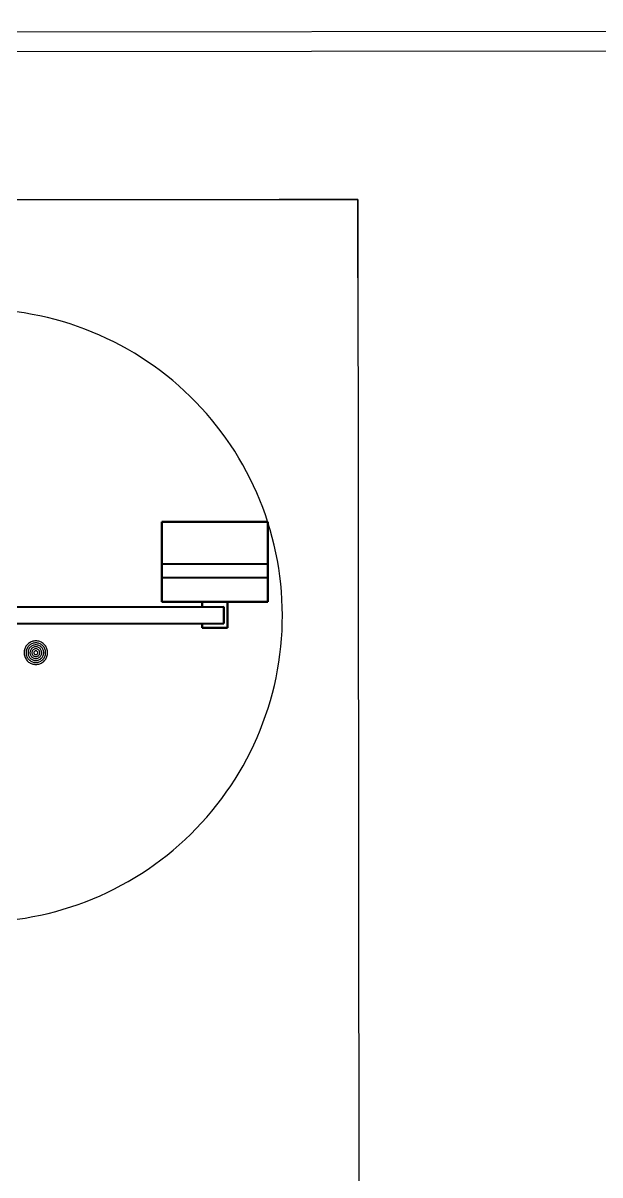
# Model space of a CAD drawing. Header units: feet. Extents: x -99009 to 3252343, y -11094690 to 9035152.
# Drawn here: x 2423046 to 2425988, y -1923934 to -1918063 of the extents above; entities that cross this region are included whole.
import ezdxf

# ---------------------------------------------------------------- set-up
doc = ezdxf.new("R2010")
doc.units = ezdxf.units.FT
doc.layers.add('1', color=1, linetype='Continuous')

# ---------------------------------------------------------------- blocks, each defined once
blk = doc.blocks.new('GG')
at = {"color": 7, "linetype": 'Continuous', "lineweight": 25}
for p, q in [((830.95, 185.68), (830.95, 274.04)), ((830.95, 165.68), (830.95, 185.68)), ((810.95, 165.68), (830.95, 165.68))]:
    blk.add_line(p, q, dxfattribs=at)
at = {"color": 7, "linetype": 'Continuous', "lineweight": 50}
for p, q in [((722.87, 260.68), (722.87, 199.98)), ((727.12, 260.68), (727.12, 199.98)), ((728.42, 188.73), (728.42, 215.73)), ((734.58, 215.73), (728.42, 215.73)), ((734.58, 188.73), (734.58, 215.73)), ((738.07, 215.73), (734.58, 215.73)), ((738.07, 188.73), (738.07, 215.73)), ((748.82, 215.73), (738.07, 215.73)), ((748.82, 188.73), (748.82, 215.73)), ((721.77, 198.98), (721.77, 205.48)), ((722.87, 205.48), (721.77, 205.48)), ((728.42, 205.48), (727.12, 205.48)), ((727.12, 199.98), (722.87, 199.98)), ((728.42, 198.98), (721.77, 198.98)), ((734.58, 188.73), (728.42, 188.73)), ((738.07, 188.73), (734.58, 188.73)), ((748.82, 188.73), (738.07, 188.73))]:
    blk.add_line(p, q, dxfattribs=at)
blk.add_lwpolyline([(405.95, 165.68), (405.95, 445.68), (830.95, 445.68), (830.95, 165.68)], close=True)
at = {"color": 7, "linetype": 'Continuous', "lineweight": 25}
blk.add_lwpolyline([(647.62, 252.7), (647.91, 250.71), (648.26, 248.74), (648.65, 246.78), (649.09, 244.82), (649.59, 242.88), (650.13, 240.95), (650.72, 239.04), (651.36, 237.14), (652.06, 235.26), (652.79, 233.39), (653.58, 231.55), (654.41, 229.73), (655.29, 227.93), (656.22, 226.15), (657.19, 224.4), (658.2, 222.67), (659.26, 220.97), (660.36, 219.29), (661.51, 217.65), (662.7, 216.04), (663.92, 214.45), (665.19, 212.9), (666.5, 211.38), (667.85, 209.9), (669.23, 208.45), (670.65, 207.04), (672.11, 205.66), (673.6, 204.32), (675.12, 203.02), (676.68, 201.76), (678.27, 200.54), (679.89, 199.36), (681.54, 198.22), (683.22, 197.13), (684.93, 196.08), (686.66, 195.07), (688.42, 194.11), (690.2, 193.2), (692, 192.33), (693.83, 191.5), (695.68, 190.73), (697.55, 190), (699.43, 189.32), (701.33, 188.68), (703.25, 188.1), (705.18, 187.57), (707.12, 187.08), (709.08, 186.65), (711.05, 186.27), (713.02, 185.93), (715.01, 185.65), (717, 185.42), (718.99, 185.24), (720.99, 185.11), (723, 185.04), (725, 185.01), (727, 185.04), (729.01, 185.11), (731.01, 185.24), (733, 185.42), (734.99, 185.65), (736.98, 185.93), (738.95, 186.27), (740.92, 186.65), (742.87, 187.08), (744.82, 187.57), (746.75, 188.1), (748.67, 188.68), (750.57, 189.32), (752.45, 190), (754.32, 190.73), (756.17, 191.5), (758, 192.33), (759.8, 193.2), (761.58, 194.11), (763.34, 195.07), (765.07, 196.08), (766.78, 197.13), (768.46, 198.22), (770.11, 199.36), (771.73, 200.54), (773.32, 201.76), (774.88, 203.02), (776.4, 204.32), (777.89, 205.66), (779.35, 207.04), (780.77, 208.45), (782.15, 209.9), (783.5, 211.38), (784.81, 212.9), (786.08, 214.45), (787.3, 216.04), (788.49, 217.65), (789.64, 219.29), (790.74, 220.97), (791.8, 222.67), (792.81, 224.4), (793.78, 226.15), (794.71, 227.93), (795.59, 229.73), (796.42, 231.55), (797.21, 233.39), (797.94, 235.26), (798.63, 237.14), (799.28, 239.04), (799.87, 240.95), (800.41, 242.88), (800.91, 244.82), (801.35, 246.78), (801.74, 248.74), (802.09, 250.71), (802.38, 252.7)], dxfattribs=at)
for points in [[(718.52, 247.87), (718.51, 248.11), (718.48, 248.36), (718.43, 248.6), (718.36, 248.84), (718.27, 249.07), (718.16, 249.29), (718.03, 249.51), (717.89, 249.71), (717.73, 249.9), (717.55, 250.07), (717.36, 250.23), (717.16, 250.38), (716.95, 250.5), (716.73, 250.61), (716.49, 250.7), (716.26, 250.77), (716.01, 250.83), (715.77, 250.86), (715.52, 250.87), (715.27, 250.86), (715.03, 250.83), (714.78, 250.77), (714.55, 250.7), (714.32, 250.61), (714.09, 250.5), (713.88, 250.38), (713.68, 250.23), (713.49, 250.07), (713.31, 249.9), (713.15, 249.71), (713.01, 249.51), (712.88, 249.29), (712.77, 249.07), (712.68, 248.84), (712.61, 248.6), (712.56, 248.36), (712.53, 248.11), (712.52, 247.87), (712.53, 247.62), (712.56, 247.37), (712.61, 247.13), (712.68, 246.89), (712.77, 246.66), (712.88, 246.44), (713.01, 246.23), (713.15, 246.02), (713.31, 245.83), (713.49, 245.66), (713.68, 245.5), (713.88, 245.36), (714.09, 245.23), (714.32, 245.12), (714.55, 245.03), (714.78, 244.96), (715.03, 244.91), (715.27, 244.88), (715.52, 244.87), (715.77, 244.88), (716.01, 244.91), (716.26, 244.96), (716.49, 245.03), (716.73, 245.12), (716.95, 245.23), (717.16, 245.36), (717.36, 245.5), (717.55, 245.66), (717.73, 245.83), (717.89, 246.02), (718.03, 246.23), (718.16, 246.44), (718.27, 246.66), (718.36, 246.89), (718.43, 247.13), (718.48, 247.37), (718.51, 247.62)], [(718.02, 247.87), (718.01, 248.09), (717.98, 248.31), (717.93, 248.53), (717.86, 248.74), (717.77, 248.95), (717.67, 249.15), (717.54, 249.34), (717.4, 249.51), (717.25, 249.67), (717.08, 249.82), (716.9, 249.95), (716.7, 250.07), (716.5, 250.17), (716.29, 250.24), (716.08, 250.3), (715.86, 250.34), (715.63, 250.36), (715.41, 250.36), (715.18, 250.34), (714.96, 250.3), (714.75, 250.24), (714.54, 250.17), (714.34, 250.07), (714.14, 249.95), (713.96, 249.82), (713.79, 249.67), (713.64, 249.51), (713.5, 249.34), (713.37, 249.15), (713.27, 248.95), (713.18, 248.74), (713.11, 248.53), (713.06, 248.31), (713.03, 248.09), (713.02, 247.87), (713.03, 247.64), (713.06, 247.42), (713.11, 247.2), (713.18, 246.99), (713.27, 246.78), (713.37, 246.58), (713.5, 246.4), (713.64, 246.22), (713.79, 246.06), (713.96, 245.91), (714.14, 245.78), (714.34, 245.67), (714.54, 245.57), (714.75, 245.49), (714.96, 245.43), (715.18, 245.39), (715.41, 245.37), (715.63, 245.37), (715.86, 245.39), (716.08, 245.43), (716.29, 245.49), (716.5, 245.57), (716.7, 245.67), (716.9, 245.78), (717.08, 245.91), (717.25, 246.06), (717.4, 246.22), (717.54, 246.4), (717.67, 246.58), (717.77, 246.78), (717.86, 246.99), (717.93, 247.2), (717.98, 247.42), (718.01, 247.64)], [(717.52, 247.87), (717.51, 248.07), (717.48, 248.27), (717.43, 248.47), (717.36, 248.66), (717.27, 248.84), (717.16, 249.01), (717.04, 249.17), (716.9, 249.32), (716.74, 249.45), (716.58, 249.56), (716.4, 249.66), (716.21, 249.74), (716.02, 249.8), (715.82, 249.84), (715.62, 249.86), (715.42, 249.86), (715.22, 249.84), (715.02, 249.8), (714.83, 249.74), (714.64, 249.66), (714.46, 249.56), (714.3, 249.45), (714.14, 249.32), (714, 249.17), (713.88, 249.01), (713.77, 248.84), (713.68, 248.66), (713.61, 248.47), (713.56, 248.27), (713.53, 248.07), (713.52, 247.87), (713.53, 247.66), (713.56, 247.46), (713.61, 247.27), (713.68, 247.08), (713.77, 246.9), (713.88, 246.72), (714, 246.56), (714.14, 246.42), (714.3, 246.29), (714.46, 246.17), (714.64, 246.07), (714.83, 245.99), (715.02, 245.93), (715.22, 245.89), (715.42, 245.87), (715.62, 245.87), (715.82, 245.89), (716.02, 245.93), (716.21, 245.99), (716.4, 246.07), (716.58, 246.17), (716.74, 246.29), (716.9, 246.42), (717.04, 246.56), (717.16, 246.72), (717.27, 246.9), (717.36, 247.08), (717.43, 247.27), (717.48, 247.46), (717.51, 247.66)], [(717.02, 247.87), (717.01, 248.04), (716.98, 248.21), (716.93, 248.38), (716.86, 248.54), (716.77, 248.69), (716.67, 248.83), (716.55, 248.96), (716.42, 249.07), (716.27, 249.17), (716.11, 249.24), (715.95, 249.3), (715.78, 249.34), (715.61, 249.36), (715.43, 249.36), (715.26, 249.34), (715.09, 249.3), (714.93, 249.24), (714.77, 249.17), (714.62, 249.07), (714.49, 248.96), (714.37, 248.83), (714.27, 248.69), (714.18, 248.54), (714.11, 248.38), (714.06, 248.21), (714.03, 248.04), (714.02, 247.87), (714.03, 247.69), (714.06, 247.52), (714.11, 247.35), (714.18, 247.19), (714.27, 247.04), (714.37, 246.9), (714.49, 246.78), (714.62, 246.66), (714.77, 246.57), (714.93, 246.49), (715.09, 246.43), (715.26, 246.39), (715.43, 246.37), (715.61, 246.37), (715.78, 246.39), (715.95, 246.43), (716.11, 246.49), (716.27, 246.57), (716.42, 246.66), (716.55, 246.78), (716.67, 246.9), (716.77, 247.04), (716.86, 247.19), (716.93, 247.35), (716.98, 247.52), (717.01, 247.69)], [(716.52, 247.87), (716.51, 248.01), (716.48, 248.15), (716.43, 248.28), (716.36, 248.41), (716.28, 248.52), (716.18, 248.62), (716.06, 248.71), (715.94, 248.78), (715.8, 248.83), (715.66, 248.86), (715.52, 248.87), (715.38, 248.86), (715.24, 248.83), (715.1, 248.78), (714.98, 248.71), (714.87, 248.62), (714.76, 248.52), (714.68, 248.41), (714.61, 248.28), (714.56, 248.15), (714.53, 248.01), (714.52, 247.87), (714.53, 247.72), (714.56, 247.58), (714.61, 247.45), (714.68, 247.33), (714.76, 247.21), (714.87, 247.11), (714.98, 247.03), (715.1, 246.96), (715.24, 246.91), (715.38, 246.88), (715.52, 246.87), (715.66, 246.88), (715.8, 246.91), (715.94, 246.96), (716.06, 247.03), (716.18, 247.11), (716.28, 247.21), (716.36, 247.33), (716.43, 247.45), (716.48, 247.58), (716.51, 247.72)], [(716.02, 247.87), (716.01, 247.97), (715.98, 248.06), (715.93, 248.15), (715.86, 248.23), (715.78, 248.29), (715.69, 248.34), (715.6, 248.36), (715.5, 248.37), (715.39, 248.35), (715.3, 248.32), (715.21, 248.26), (715.14, 248.19), (715.08, 248.11), (715.04, 248.02), (715.02, 247.92), (715.02, 247.82), (715.04, 247.72), (715.08, 247.62), (715.14, 247.54), (715.21, 247.47), (715.3, 247.42), (715.39, 247.38), (715.5, 247.37), (715.6, 247.37), (715.69, 247.4), (715.78, 247.44), (715.86, 247.5), (715.93, 247.58), (715.98, 247.67), (716.01, 247.77)]]:
    blk.add_lwpolyline(points, close=True, dxfattribs=at)

msp = doc.modelspace()

# ---------------------------------------------------------------- linework, layer by layer
for p, q in [((2417951.82972, -1918113.72941), (2433051.81999, -1918096.58538)), ((2417951.94326, -1918213.72935), (2432951.93359, -1918196.69885))]:
    msp.add_line(p, q)
at = {"layer": '1'}
msp.add_arc((2520410.24778, -1978395.99612), 100000, 84.1346387202, 194.3871675539, dxfattribs=at)

# ---------------------------------------------------------------- block references
at = {"xscale": 20.00000668694215, "yscale": 20.00000668694215, "zscale": 20.00000668694215, "rotation": 90.06505171407352}
msp.add_blockref('GG', (2428085.31376, -1935577.16139), dxfattribs=at)

doc.saveas('drawing.dxf')
